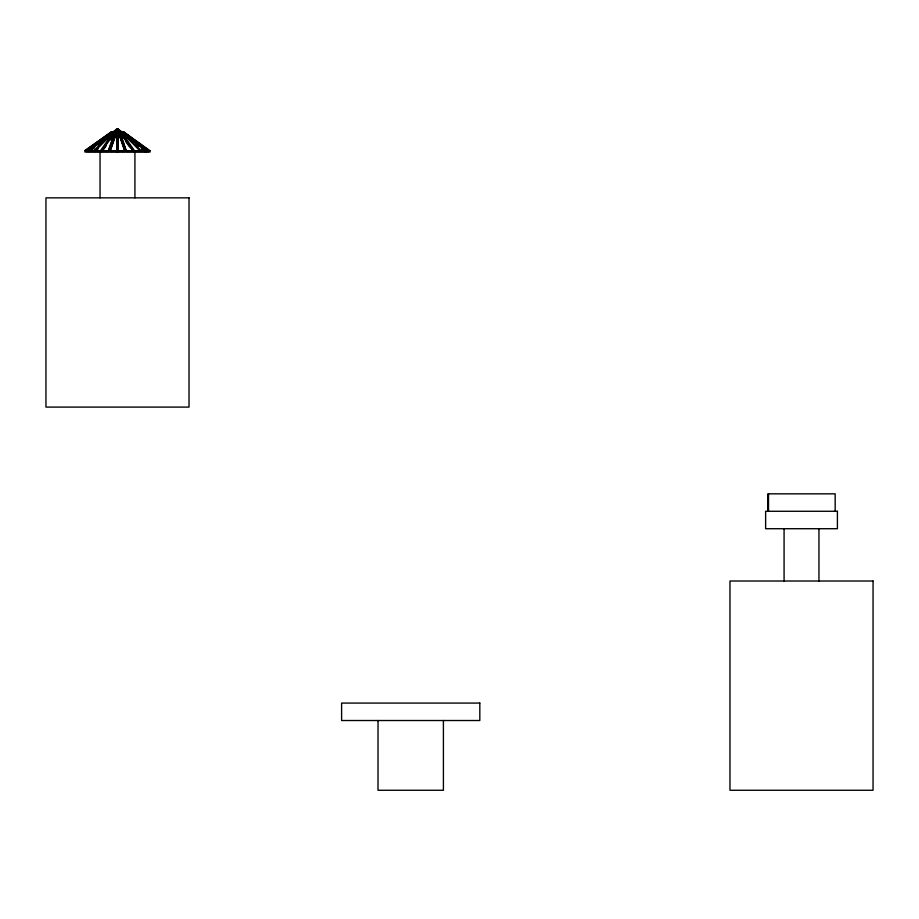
<?xml version="1.0" encoding="UTF-8"?>
<svg xmlns="http://www.w3.org/2000/svg" width="919" height="919" viewBox="0 0 919 919"><rect width="100%" height="100%" fill="white"/><g stroke="black" fill="none" stroke-linecap="round" stroke-linejoin="round"><path stroke-width="1.38" d="M118.344 132.175L125.007 151.532L118.264 151.532L118.344 132.175L125.007 151.532M118.264 151.532L118.344 150.682L125.087 150.682M119.769 133.025L120.01 132.175L133.025 150.682L132.784 151.532L126.512 151.532L119.769 133.025L122.216 136.494M126.512 151.532L120.01 132.175M108.235 150.682L114.967 132.175L108.465 151.532L102.181 151.532L101.952 150.682L108.235 150.682L108.465 151.532M109.97 151.532L116.633 132.175L109.97 151.532L116.702 151.532L116.633 132.175M121.492 132.175L134.507 150.682L139.895 150.682L139.527 151.532L134.14 151.532L121.124 133.025L121.492 132.175L140.63 151.532L144.765 151.532L145.248 150.682L122.709 132.175L122.227 133.025M134.14 151.532L134.507 150.682M140.63 151.532L141.112 150.682L145.248 150.682M133.737 141.836L123.008 133.025L123.571 132.175L148.706 150.682L148.143 151.532L145.547 151.532L142.33 148.889M145.547 151.532L146.11 150.682L148.706 150.682M95.071 150.682L100.47 150.682L113.474 132.175L113.853 133.025L100.837 151.532L95.45 151.532L95.071 150.682L113.474 132.175M101.136 151.98L117.483 128.74L123.33 132.887M103.813 149.211L106.248 145.742M110.314 139.964L115.197 133.025M123.41 133.025L124.019 132.175L150.038 150.682L148.545 151.532L150.038 150.682M89.717 150.682L93.853 150.682L112.267 132.175L112.75 133.025L94.347 151.532L90.211 151.532L89.717 150.682L112.267 132.175M95.45 151.532L98.356 148.602M109.97 136.92L113.853 133.025M93.715 148.005L89.43 151.532L86.823 151.532L86.26 150.682L88.867 150.682L111.406 132.175L111.969 133.025L102.308 140.952M98.011 144.478L100.16 142.721M92.44 149.303L94.623 147.511M97.885 144.834L117.483 128.74L133.818 142.146M85.823 150.682L86.42 151.532L84.927 150.682L110.958 132.175L111.567 133.025M86.26 150.682L111.406 132.175M109.683 134.702L111.969 133.025M84.927 150.682L110.958 132.175M111.647 132.887L117.483 128.74L133.829 151.98M109.889 150.682L116.633 150.682L116.702 151.532M126.742 150.682L133.025 150.682M84.789 151.98L150.176 151.98M124.019 132.175L149.154 150.682M123.008 133.025L125.294 134.702M123.571 132.175L146.11 150.682M136.954 144.478L139.102 146.236M136.001 143.938L139.263 146.615M141.446 148.407L145.799 151.98M141.549 148.889L144.765 151.532M122.709 132.175L141.112 150.682M121.124 133.025L124.031 135.943M125.466 141.112L129.533 146.902M88.867 150.682L89.43 151.532M93.853 150.682L94.347 151.532M100.47 150.682L100.837 151.532M835.176 511.274L835.176 493.836L767.847 493.836L767.847 511.274M818.955 528.712L818.955 581.015M784.079 528.712L784.079 581.015M768.514 493.836L768.514 511.274M443.406 720.519L443.406 790.26L378.019 790.26L378.019 720.519M134.921 151.98L134.921 197.849M117.483 128.74L117.483 151.98M100.045 151.98L100.045 197.849M189.027 197.849L45.95 197.849L45.95 407.094L189.027 407.094L189.027 197.849M837.404 511.274L765.63 511.274L765.63 528.712L837.404 528.712L837.404 511.274M873.05 581.015L729.973 581.015L729.973 790.26L873.05 790.26L873.05 581.015M479.821 703.081L341.604 703.081L341.604 720.519L479.821 720.519L479.821 703.081"/></g></svg>
